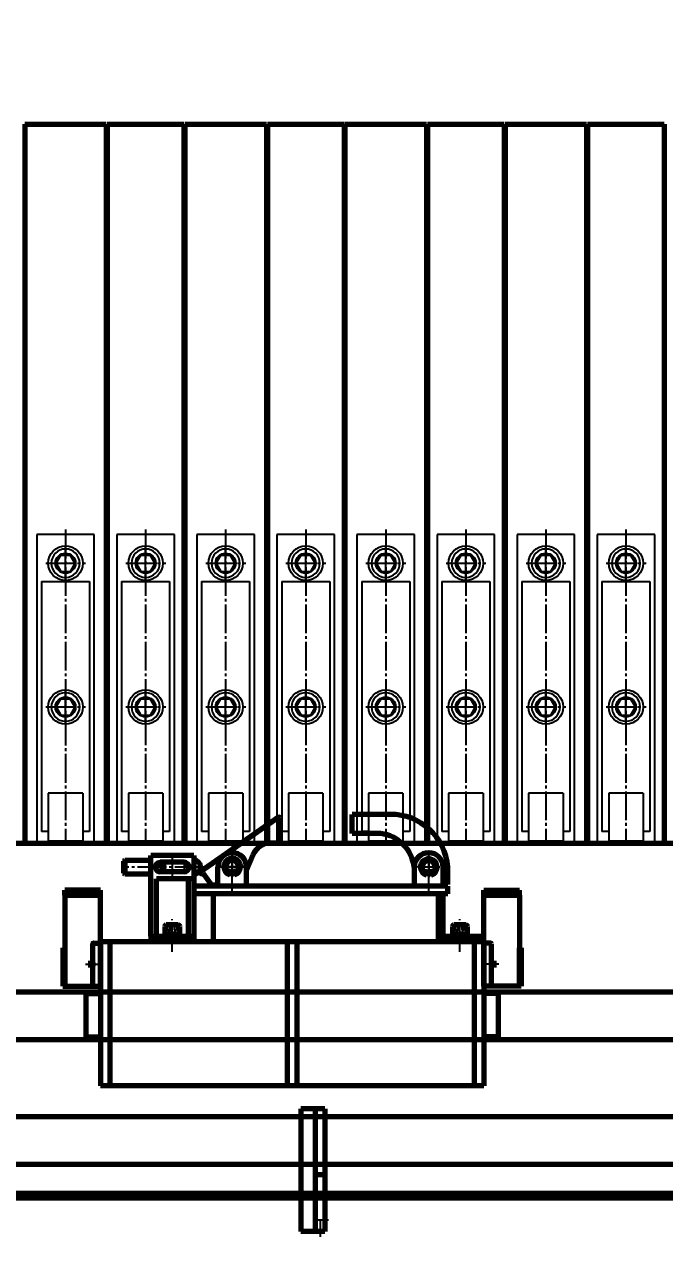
# Model space of a CAD drawing. Header units: millimetres. Extents: x -11880 to 11880, y -8400 to 8400.
# Drawn here: x -2746 to -2078, y 2566 to 3831 of the extents above; entities that cross this region are included whole.
import ezdxf

# ---------------------------------------------------------------- set-up
doc = ezdxf.new("R2010")
doc.units = ezdxf.units.MM
doc.linetypes.add('EB_DASH', pattern=[6, 3, -3])
doc.linetypes.add('EB_DASHDOT', pattern=[39, 30, -3, 3, -3])
for name, color, linetype, lineweight in [('CAXA0', 7, 'Continuous', 70), ('CAXA1', 1, 'EB_DASHDOT', 25), ('CAXA2', 6, 'EB_DASH', 25), ('CAXA3', 7, 'Continuous', 25), ('CAXA4', 3, 'Continuous', 25)]:
    doc.layers.add(name, color=color, linetype=linetype, lineweight=lineweight)
doc.styles.add('标准', font='', dxfattribs={"width": 0.667})
doc.styles.get('标准').set_extended_font_data('FangSong_GB2312')
doc.dimstyles.new('标准', dxfattribs={"dimscale": 40, "dimtxt": 3.5, "dimasz": 3, "dimexe": 2, "dimexo": 0, "dimtad": 1, "dimdec": 1, "dimzin": 12, "dimdsep": 46, "dimtxsty": '标准', "dimcen": 0, "dimdle": 4, "dimaunit": 1, "dimazin": 2, "dimtfac": 1, "dimtdec": 3, "dimtmove": 0, "dimatfit": 3, "dimfxl": 1, "dimtolj": 1, "dimtzin": 0, "dimarcsym": 0})

# ---------------------------------------------------------------- blocks, each defined once
blk = doc.blocks.new('CAXBLOCK49', base_point=(-2445.3, 2639))
at = {"layer": 'CAXA0', "linetype": 'Continuous', "lineweight": 70}
for p, q in [((-2432.6, 2699.6), (-2457.6, 2699.6)), ((-2457.6, 2699.6), (-2457.6, 2571.6)), ((-2442.6, 2699.6), (-2442.6, 2571.6)), ((-2432.6, 2699.6), (-2432.6, 2571.6)), ((-2432.6, 2630.6), (-2442.6, 2630.6)), ((-2432.6, 2571.6), (-2457.6, 2571.6))]:
    blk.add_line(p, q, dxfattribs=at)
at = {"layer": 'CAXA1', "linetype": 'EB_DASHDOT', "lineweight": 25}
for p, q in [((-2445.3, 2608.6), (-2430.6, 2608.6)), ((-2444.7, 2583.6), (-2428.8, 2583.6))]:
    blk.add_line(p, q, dxfattribs=at)
at = {"layer": 'CAXA1', "color": 1, "linetype": 'EB_DASHDOT', "lineweight": 25}
blk.add_line((-2437.6, 2582.5), (-2437.6, 2566), dxfattribs=at)
blk = doc.blocks.new('CAXBLOCK86', base_point=(-2324.3, 2951.6))
at = {"layer": 'CAXA0'}
for p, q in [((-2325.8, 2944.4), (-2326.8, 2943.3)), ((-2322.8, 2944.4), (-2321.9, 2943.3))]:
    blk.add_line(p, q, dxfattribs=at)
for centre in [(-2327.6, 2945.1), (-2321.1, 2945.1)]:
    blk.add_circle(centre, 0.85, dxfattribs=at)
for centre, radius, start, end in [((-2324.3, 2951.6), 8.65, 286.2809, 253.7191), ((-2324.3, 2951.3), 6.9, 313.6123, 226.3877), ((-2327.6, 2945.1), 1.89, 338.3101, 141.6899), ((-2321.1, 2945.1), 1.89, 38.3101, 201.6899)]:
    blk.add_arc(centre, radius, start, end, dxfattribs=at)
at = {"layer": 'CAXA1'}
for p, q in [((-2324.3, 2963.3), (-2324.3, 2941)), ((-2312.7, 2951.6), (-2336, 2951.6)), ((-2327.6, 2942.3), (-2327.6, 2948)), ((-2321.1, 2948), (-2321.1, 2942.3)), ((-2324.8, 2945.1), (-2330.5, 2945.1)), ((-2318.2, 2945.1), (-2323.9, 2945.1))]:
    blk.add_line(p, q, dxfattribs=at)
blk = doc.blocks.new('CAXBLOCK87', base_point=(-2529.3, 2952))
at = {"layer": 'CAXA0'}
for p, q in [((-2530.8, 2944.8), (-2531.8, 2943.7)), ((-2527.8, 2944.8), (-2526.9, 2943.7))]:
    blk.add_line(p, q, dxfattribs=at)
for centre in [(-2532.6, 2945.5), (-2526.1, 2945.5)]:
    blk.add_circle(centre, 0.85, dxfattribs=at)
for centre, radius, start, end in [((-2529.3, 2952), 8.65, 286.2809, 253.7191), ((-2529.3, 2951.6), 6.9, 313.6123, 226.3877), ((-2532.6, 2945.5), 1.89, 338.3101, 141.6899), ((-2526.1, 2945.5), 1.89, 38.3101, 201.6899)]:
    blk.add_arc(centre, radius, start, end, dxfattribs=at)
at = {"layer": 'CAXA1'}
for p, q in [((-2529.3, 2963.6), (-2529.3, 2941.3)), ((-2517.7, 2952), (-2541, 2952)), ((-2532.6, 2942.6), (-2532.6, 2948.3)), ((-2526.1, 2948.3), (-2526.1, 2942.6)), ((-2529.8, 2945.5), (-2535.5, 2945.5)), ((-2523.2, 2945.5), (-2528.9, 2945.5))]:
    blk.add_line(p, q, dxfattribs=at)
blk = doc.blocks.new('CAXBLOCK88', base_point=(-2527.9, 2946.5))
at = {"layer": 'CAXA0'}
blk.add_circle((-2529.3, 2952), 7.5, dxfattribs=at)
at = {"layer": 'CAXA2', "linetype": 'EB_DASH', "lineweight": 25}
blk.add_circle((-2529.3, 2952), 6.5, dxfattribs=at)
blk = doc.blocks.new('CAXBLOCK89', base_point=(-2322.9, 2946.1))
at = {"layer": 'CAXA0'}
blk.add_circle((-2324.3, 2951.6), 7.5, dxfattribs=at)
at = {"layer": 'CAXA2', "linetype": 'EB_DASH', "lineweight": 25}
blk.add_circle((-2324.3, 2951.6), 6.5, dxfattribs=at)
blk = doc.blocks.new('CAXBLOCK85', base_point=(-2531.1, 2805.9))
at = {"layer": 'CAXA0'}
for p, q in [((-2480.9, 3003.6), (-2561.8, 2947.3)), ((-2479.3, 3002.7), (-2479.3, 2976.6)), ((-2364.3, 3006.6), (-2404.3, 3006.6)), ((-2404.3, 2986.6), (-2404.3, 3006.6)), ((-2374.3, 2986.6), (-2404.3, 2986.6)), ((-2479.3, 2976.6), (-2489.3, 2976.6)), ((-2569.3, 2963.6), (-2614.3, 2963.6)), ((-2614.3, 2879.6), (-2614.3, 2963.6)), ((-2569.3, 2963.6), (-2569.3, 2873.6)), ((-2507.8, 2964.3), (-2514.3, 2948.6)), ((-2641.3, 2958.9), (-2642.3, 2957.9)), ((-2642.3, 2945.4), (-2642.3, 2957.9)), ((-2641.3, 2958.9), (-2641.3, 2944.4)), ((-2641.3, 2958.9), (-2614.3, 2958.9)), ((-2579.3, 2956.6), (-2604.3, 2956.6)), ((-2569.3, 2958.9), (-2569.3, 2944.4)), ((-2544.3, 2931.6), (-2544.3, 2951.6)), ((-2514.3, 2931.6), (-2514.3, 2951.6)), ((-2339.3, 2931.6), (-2339.3, 2951.6)), ((-2309.3, 2931.6), (-2309.3, 2951.6)), ((-2304.3, 2933.6), (-2304.3, 2951.6)), ((-2642.3, 2945.4), (-2641.3, 2944.4)), ((-2614.3, 2944.4), (-2641.3, 2944.4)), ((-2608.3, 2879.6), (-2608.3, 2939.4)), ((-2569.3, 2939.4), (-2608.3, 2939.4)), ((-2579.3, 2946.6), (-2604.3, 2946.6)), ((-2575.3, 2939.4), (-2575.3, 2879.6)), ((-2559.7, 2945.2), (-2560.1, 2944.9)), ((-2559.7, 2945.2), (-2550.7, 2932.6)), ((-2666.8, 2927.4), (-2703.8, 2927.4)), ((-2703.8, 2922.4), (-2703.8, 2927.4)), ((-2703.8, 2922.4), (-2703.8, 2827.4)), ((-2666.8, 2922.4), (-2703.8, 2922.4)), ((-2703.8, 2922.4), (-2666.8, 2922.4)), ((-2666.8, 2922.4), (-2666.8, 2927.4)), ((-2666.8, 2827.4), (-2666.8, 2922.4)), ((-2304.3, 2931.6), (-2569.3, 2931.6)), ((-2304.3, 2923.6), (-2569.3, 2923.6)), ((-2544.3, 2932.6), (-2550.7, 2932.6)), ((-2549.3, 2923.6), (-2549.3, 2873.6)), ((-2314.3, 2873.6), (-2314.3, 2923.6)), ((-2304.3, 2933.6), (-2309.3, 2933.6)), ((-2309.3, 2879.6), (-2309.3, 2923.6)), ((-2304.3, 2923.6), (-2304.3, 2931.6)), ((-2266.8, 2927.4), (-2229.8, 2927.4)), ((-2266.8, 2922.4), (-2266.8, 2927.4)), ((-2266.8, 2827.4), (-2266.8, 2922.4)), ((-2266.8, 2922.4), (-2229.8, 2922.4)), ((-2229.8, 2922.4), (-2266.8, 2922.4)), ((-2229.8, 2922.4), (-2229.8, 2927.4)), ((-2229.8, 2922.4), (-2229.8, 2827.4)), ((-2599.7, 2889.7), (-2599.7, 2881.6)), ((-2585.5, 2891.3), (-2598.1, 2891.3)), ((-2584, 2881.6), (-2584, 2889.7)), ((-2299.7, 2889.7), (-2299.7, 2881.6)), ((-2285.5, 2891.3), (-2298.1, 2891.3)), ((-2284, 2881.6), (-2284, 2889.7)), ((-2674.8, 2827.4), (-2674.8, 2871.4)), ((-2673.8, 2872.4), (-2666.8, 2872.4)), ((-2266.8, 2873.6), (-2666.8, 2873.6)), ((-2666.8, 2873.6), (-2666.8, 2723.6)), ((-2656.8, 2873.6), (-2656.8, 2723.6)), ((-2614.3, 2879.6), (-2614.3, 2873.6)), ((-2614.3, 2879.6), (-2569.3, 2879.6)), ((-2549.3, 2873.6), (-2614.3, 2873.6)), ((-2581.8, 2881.6), (-2601.8, 2881.6)), ((-2601.8, 2881.6), (-2601.8, 2879.6)), ((-2601.8, 2879.6), (-2581.8, 2879.6)), ((-2599.7, 2881.6), (-2584, 2881.6)), ((-2581.8, 2879.6), (-2581.8, 2881.6)), ((-2471.8, 2873.6), (-2471.8, 2723.6)), ((-2461.8, 2873.6), (-2461.8, 2723.6)), ((-2314.3, 2879.6), (-2269.3, 2879.6)), ((-2269.3, 2873.6), (-2314.3, 2873.6)), ((-2281.8, 2881.6), (-2301.8, 2881.6)), ((-2301.8, 2881.6), (-2301.8, 2879.6)), ((-2301.8, 2879.6), (-2281.8, 2879.6)), ((-2299.7, 2881.6), (-2284, 2881.6)), ((-2281.8, 2879.6), (-2281.8, 2881.6)), ((-2276.8, 2873.6), (-2276.8, 2723.6)), ((-2269.3, 2879.6), (-2269.3, 2873.6)), ((-2266.8, 2873.6), (-2266.8, 2723.6)), ((-2259.8, 2872.4), (-2266.8, 2872.4)), ((-2258.8, 2827.4), (-2258.8, 2871.4)), ((-2705.8, 2867.4), (-2705.8, 2827.4)), ((-2703.8, 2867.4), (-2705.8, 2867.4)), ((-2703.8, 2827.4), (-2703.8, 2867.4)), ((-2229.8, 2827.4), (-2229.8, 2867.4)), ((-2229.8, 2867.4), (-2227.8, 2867.4)), ((-2227.8, 2867.4), (-2227.8, 2827.4)), ((-2677.2, 2853.7), (-2676.5, 2853.7)), ((-2677.2, 2853.7), (-2677.2, 2846.8)), ((-2677.2, 2846.8), (-2676.5, 2846.8)), ((-2676.5, 2846.8), (-2676.5, 2853.7)), ((-2676.5, 2853.7), (-2675.2, 2852.5)), ((-2676.5, 2846.8), (-2675.2, 2848.1)), ((-2674.8, 2852.2), (-2674.8, 2848.4)), ((-2258.8, 2852.2), (-2258.8, 2848.4)), ((-2257.1, 2853.7), (-2258.4, 2852.5)), ((-2257.1, 2846.8), (-2258.4, 2848.1)), ((-2257.1, 2846.8), (-2257.1, 2853.7)), ((-2256.5, 2853.7), (-2257.1, 2853.7)), ((-2256.5, 2846.8), (-2257.1, 2846.8)), ((-2256.5, 2853.7), (-2256.5, 2846.8)), ((-2705.8, 2827.4), (-2703.8, 2827.4)), ((-2703.8, 2827.4), (-2666.8, 2827.4)), ((-2229.8, 2827.4), (-2266.8, 2827.4)), ((-2227.8, 2827.4), (-2229.8, 2827.4)), ((-2681.8, 2819.6), (-2666.8, 2819.6)), ((-2681.8, 2819.6), (-2681.8, 2774.6)), ((-2251.8, 2819.6), (-2266.8, 2819.6)), ((-2251.8, 2819.6), (-2251.8, 2774.6)), ((-2681.8, 2774.6), (-2666.8, 2774.6)), ((-2266.8, 2774.6), (-2266.8, 2723.6)), ((-2251.8, 2774.6), (-2266.8, 2774.6)), ((-2266.8, 2723.6), (-2666.8, 2723.6))]:
    blk.add_line(p, q, dxfattribs=at)
for centre in [(-2529.3, 2951.6), (-2529.3, 2951.6), (-2529.3, 2951.6), (-2324.3, 2951.6), (-2324.3, 2951.6)]:
    blk.add_circle(centre, 7.5, dxfattribs=at)
for centre, radius, start, end in [((-2480.3, 3002.7), 1, 0, 124.7881), ((-2363.7, 2947.1), 59.5, 4.3372, 90.6419), ((-2379.1, 2946.9), 40, 6.7774, 83.2226), ((-2489.3, 2956.6), 20, 90, 157.3801), ((-2529.3, 2951.6), 15, 0, 180), ((-2324.3, 2951.6), 15, 0, 180), ((-2604.3, 2951.6), 5, 90, 270), ((-2604.3, 2951.6), 4, 270, 180), ((-2579.3, 2951.6), 5, 270, 90), ((-2569.3, 2951.9), 7, 0, 90), ((-2569.3, 2951.4), 7, 270, 0), ((-2561, 2946.1), 1.5, 124.7881, 215.6308), ((-2561, 2946.1), 1.5, 215.6308, 304.7881), ((-2598.1, 2889.7), 1.57, 90, 180), ((-2585.5, 2889.7), 1.57, 0, 90), ((-2298.1, 2889.7), 1.57, 90, 180), ((-2285.5, 2889.7), 1.57, 0, 90), ((-2673.8, 2871.4), 1, 90, 180), ((-2259.8, 2871.4), 1, 0, 90), ((-2674.3, 2853.4), 1.4, 225, 245.5302), ((-2674.3, 2847.1), 1.4, 114.4698, 135), ((-2259.4, 2853.4), 1.4, 294.4698, 315), ((-2259.4, 2847.1), 1.4, 45, 65.5302)]:
    blk.add_arc(centre, radius, start, end, dxfattribs=at)
at = {"layer": 'CAXA1'}
for p, q in [((-2529.3, 2978.3), (-2529.3, 2944.1)), ((-2591.8, 2963.6), (-2591.8, 2939.4)), ((-2324.3, 2937.2), (-2324.3, 2966.9)), ((-2559.1, 2951.6), (-2642.3, 2951.6)), ((-2604.3, 2958.9), (-2604.3, 2944.4)), ((-2604.3, 2958.9), (-2604.3, 2944.4)), ((-2579.3, 2958.9), (-2579.3, 2944.4)), ((-2521.8, 2951.6), (-2536.8, 2951.6)), ((-2521.8, 2951.6), (-2536.8, 2951.6)), ((-2529.3, 2959.1), (-2529.3, 2944.1)), ((-2529.3, 2923.6), (-2529.3, 2956.2)), ((-2324.3, 2923.6), (-2324.3, 2956.2)), ((-2591.8, 2863.2), (-2591.8, 2897.2)), ((-2291.8, 2863.2), (-2291.8, 2897.2)), ((-2291.8, 2868.9), (-2291.8, 2894.3)), ((-2682.4, 2850.3), (-2667.7, 2850.3)), ((-2251.3, 2850.3), (-2266, 2850.3))]:
    blk.add_line(p, q, dxfattribs=at)
at = {"layer": 'CAXA1', "linetype": 'EB_DASHDOT', "lineweight": 25}
for p, q in [((-2529.3, 2933.6), (-2529.3, 2969.6)), ((-2511.3, 2951.6), (-2544.7, 2951.6)), ((-2680.2, 2850.3), (-2666.2, 2850.3)), ((-2253.5, 2850.3), (-2262.1, 2850.3))]:
    blk.add_line(p, q, dxfattribs=at)
at = {"layer": 'CAXA1', "color": 1, "linetype": 'EB_DASHDOT', "lineweight": 25}
for p, q in [((-2591.8, 2876.6), (-2591.8, 2884.6)), ((-2291.8, 2876.6), (-2291.8, 2884.6))]:
    blk.add_line(p, q, dxfattribs=at)
at = {"layer": 'CAXA2'}
for p, q in [((-2596.4, 2886.3), (-2596.4, 2891.3)), ((-2596.4, 2886.3), (-2591.8, 2883.6)), ((-2594.1, 2886.3), (-2594.1, 2891.3)), ((-2587.2, 2886.3), (-2591.8, 2883.6)), ((-2589.5, 2886.3), (-2589.5, 2891.3)), ((-2587.2, 2886.3), (-2587.2, 2891.3)), ((-2296.4, 2886.3), (-2296.4, 2891.3)), ((-2296.4, 2886.3), (-2291.8, 2883.6)), ((-2294.1, 2886.3), (-2294.1, 2891.3)), ((-2287.2, 2886.3), (-2291.8, 2883.6)), ((-2289.5, 2886.3), (-2289.5, 2891.3)), ((-2287.2, 2886.3), (-2287.2, 2891.3))]:
    blk.add_line(p, q, dxfattribs=at)
for centre, radius, start, end in [((-2595.3, 2888.6), 2.58, 243.4349, 296.5651), ((-2591.8, 2895.1), 9.07, 255.2529, 284.7471), ((-2588.4, 2888.6), 2.58, 243.4349, 296.5651), ((-2295.3, 2888.6), 2.58, 243.4349, 296.5651), ((-2291.8, 2895.1), 9.07, 255.2529, 284.7471), ((-2288.4, 2888.6), 2.58, 243.4349, 296.5651)]:
    blk.add_arc(centre, radius, start, end, dxfattribs=at)
at = {"layer": 'CAXA3'}
blk.add_circle((-2604.3, 2951.6), 3.5, dxfattribs=at)
at = {"layer": 'CAXA0'}
for name, p in [('CAXBLOCK87', (-2529.3, 2952)), ('CAXBLOCK86', (-2324.3, 2951.6)), ('CAXBLOCK88', (-2527.9, 2946.5)), ('CAXBLOCK89', (-2322.9, 2946.1))]:
    blk.add_blockref(name, p, dxfattribs=at)
blk = doc.blocks.new('CAXBLOCK193', base_point=(-2745.6, 3351.7))
at = {"layer": 'CAXA0', "linetype": 'Continuous', "lineweight": 70}
for p, q in [((-2745.6, 3726.7), (-2660.6, 3726.7)), ((-2745.6, 3726.7), (-2745.6, 2976.7)), ((-2660.6, 3726.7), (-2660.6, 2976.7)), ((-2745.6, 2976.7), (-2660.6, 2976.7))]:
    blk.add_line(p, q, dxfattribs=at)
at = {"layer": 'CAXA2', "color": 6, "linetype": 'EB_DASHDOT', "lineweight": 25}
for p, q in [((-2703.1, 3303.7), (-2703.1, 2976.7)), ((-2723.7, 3268.7), (-2682.1, 3268.7)), ((-2723.7, 3118.7), (-2682.1, 3118.7))]:
    blk.add_line(p, q, dxfattribs=at)
at = {"layer": 'CAXA2', "color": 6, "linetype": 'Continuous', "lineweight": 25}
for p, q in [((-2733.1, 3298.7), (-2733.1, 2976.7)), ((-2673.1, 3298.7), (-2733.1, 3298.7)), ((-2673.1, 2976.7), (-2673.1, 3298.7)), ((-2712.9, 3268.7), (-2708, 3277.2)), ((-2708, 3277.2), (-2698.2, 3277.2)), ((-2703.1, 3250.8), (-2703.1, 3286.5)), ((-2693.3, 3268.7), (-2698.2, 3277.2)), ((-2693.3, 3268.7), (-2698.2, 3277.2)), ((-2712.9, 3268.7), (-2708, 3260.2)), ((-2693.3, 3268.7), (-2698.2, 3260.2)), ((-2708, 3260.2), (-2698.2, 3260.2)), ((-2728.1, 3249.7), (-2728.1, 2988.7)), ((-2728.1, 3249.7), (-2678.1, 3249.7)), ((-2678.1, 3249.7), (-2678.1, 2988.7)), ((-2712.9, 3118.7), (-2708, 3127.2)), ((-2708, 3127.2), (-2698.2, 3127.2)), ((-2703.1, 3100.8), (-2703.1, 3136.5)), ((-2693.3, 3118.7), (-2698.2, 3127.2)), ((-2693.3, 3118.7), (-2698.2, 3127.2)), ((-2712.9, 3118.7), (-2708, 3110.2)), ((-2693.3, 3118.7), (-2698.2, 3110.2)), ((-2708, 3110.2), (-2698.2, 3110.2)), ((-2721.1, 3028.7), (-2721.1, 2978.7)), ((-2685.1, 3028.7), (-2721.1, 3028.7)), ((-2685.1, 3028.7), (-2685.1, 2978.7)), ((-2721.1, 2988.7), (-2728.1, 2988.7)), ((-2678.1, 2988.7), (-2685.1, 2988.7)), ((-2685.1, 2978.7), (-2721.1, 2978.7))]:
    blk.add_line(p, q, dxfattribs=at)
for centre, radius in [((-2703.1, 3268.7), 18), ((-2703.1, 3268.7), 10.5), ((-2703.1, 3268.7), 9.81), ((-2703.1, 3118.7), 18), ((-2703.1, 3118.7), 18), ((-2703.1, 3118.7), 10.5), ((-2703.1, 3118.7), 10.5), ((-2703.1, 3118.7), 9.81)]:
    blk.add_circle(centre, radius, dxfattribs=at)
for centre, start, end in [((-2703.1, 3268.7), 0, 180), ((-2703.1, 3268.7), 180, 0), ((-2703.1, 3118.7), 0, 180), ((-2703.1, 3118.7), 180, 0)]:
    blk.add_arc(centre, 14.8, start, end, dxfattribs=at)
blk = doc.blocks.new('CAXBLOCK194', base_point=(-2474.8, 3358.4))
at = {"layer": 'CAXA0', "linetype": 'Continuous', "lineweight": 70}
for p, q in [((-2659.6, 3726.7), (-2579.6, 3726.7)), ((-2659.6, 3726.7), (-2659.6, 2976.7)), ((-2579.6, 3726.7), (-2579.6, 2976.7)), ((-2659.6, 2976.7), (-2579.6, 2976.7))]:
    blk.add_line(p, q, dxfattribs=at)
at = {"layer": 'CAXA2', "color": 6, "linetype": 'EB_DASHDOT', "lineweight": 25}
for p, q in [((-2619.6, 3303.7), (-2619.6, 2976.7)), ((-2640.2, 3268.7), (-2598.6, 3268.7)), ((-2640.2, 3118.7), (-2598.6, 3118.7))]:
    blk.add_line(p, q, dxfattribs=at)
at = {"layer": 'CAXA2', "color": 6, "linetype": 'Continuous', "lineweight": 25}
for p, q in [((-2649.6, 3298.7), (-2649.6, 2976.7)), ((-2589.6, 3298.7), (-2649.6, 3298.7)), ((-2589.6, 2976.7), (-2589.6, 3298.7)), ((-2629.4, 3268.7), (-2624.5, 3277.2)), ((-2624.5, 3277.2), (-2614.7, 3277.2)), ((-2619.6, 3250.8), (-2619.6, 3286.5)), ((-2609.8, 3268.7), (-2614.7, 3277.2)), ((-2609.8, 3268.7), (-2614.7, 3277.2)), ((-2629.4, 3268.7), (-2624.5, 3260.2)), ((-2609.8, 3268.7), (-2614.7, 3260.2)), ((-2624.5, 3260.2), (-2614.7, 3260.2)), ((-2644.6, 3249.7), (-2644.6, 2988.7)), ((-2644.6, 3249.7), (-2594.6, 3249.7)), ((-2594.6, 3249.7), (-2594.6, 2988.7)), ((-2629.4, 3118.7), (-2624.5, 3127.2)), ((-2624.5, 3127.2), (-2614.7, 3127.2)), ((-2619.6, 3100.8), (-2619.6, 3136.5)), ((-2609.8, 3118.7), (-2614.7, 3127.2)), ((-2609.8, 3118.7), (-2614.7, 3127.2)), ((-2629.4, 3118.7), (-2624.5, 3110.2)), ((-2609.8, 3118.7), (-2614.7, 3110.2)), ((-2624.5, 3110.2), (-2614.7, 3110.2)), ((-2637.6, 3028.7), (-2637.6, 2978.7)), ((-2601.6, 3028.7), (-2637.6, 3028.7)), ((-2601.6, 3028.7), (-2601.6, 2978.7)), ((-2637.6, 2988.7), (-2644.6, 2988.7)), ((-2594.6, 2988.7), (-2601.6, 2988.7)), ((-2601.6, 2978.7), (-2637.6, 2978.7))]:
    blk.add_line(p, q, dxfattribs=at)
for centre, radius in [((-2619.6, 3268.7), 18), ((-2619.6, 3268.7), 10.5), ((-2619.6, 3268.7), 9.81), ((-2619.6, 3118.7), 18), ((-2619.6, 3118.7), 18), ((-2619.6, 3118.7), 10.5), ((-2619.6, 3118.7), 10.5), ((-2619.6, 3118.7), 9.81)]:
    blk.add_circle(centre, radius, dxfattribs=at)
for centre, start, end in [((-2619.6, 3268.7), 0, 180), ((-2619.6, 3268.7), 180, 0), ((-2619.6, 3118.7), 0, 180), ((-2619.6, 3118.7), 180, 0)]:
    blk.add_arc(centre, 14.8, start, end, dxfattribs=at)
blk = doc.blocks.new('CAXBLOCK195', base_point=(-2578.6, 3351.7))
at = {"layer": 'CAXA0', "linetype": 'Continuous', "lineweight": 70}
for p, q in [((-2578.6, 3726.7), (-2493.6, 3726.7)), ((-2578.6, 3726.7), (-2578.6, 2976.7)), ((-2493.6, 3726.7), (-2493.6, 2976.7)), ((-2578.6, 2976.7), (-2493.6, 2976.7))]:
    blk.add_line(p, q, dxfattribs=at)
at = {"layer": 'CAXA2', "color": 6, "linetype": 'EB_DASHDOT', "lineweight": 25}
for p, q in [((-2536.1, 3303.7), (-2536.1, 2976.7)), ((-2556.7, 3268.7), (-2515.1, 3268.7)), ((-2556.7, 3118.7), (-2515.1, 3118.7))]:
    blk.add_line(p, q, dxfattribs=at)
at = {"layer": 'CAXA2', "color": 6, "linetype": 'Continuous', "lineweight": 25}
for p, q in [((-2566.1, 3298.7), (-2566.1, 2976.7)), ((-2506.1, 3298.7), (-2566.1, 3298.7)), ((-2506.1, 2976.7), (-2506.1, 3298.7)), ((-2545.9, 3268.7), (-2541, 3277.2)), ((-2541, 3277.2), (-2531.2, 3277.2)), ((-2536.1, 3250.8), (-2536.1, 3286.5)), ((-2526.3, 3268.7), (-2531.2, 3277.2)), ((-2526.3, 3268.7), (-2531.2, 3277.2)), ((-2545.9, 3268.7), (-2541, 3260.2)), ((-2526.3, 3268.7), (-2531.2, 3260.2)), ((-2541, 3260.2), (-2531.2, 3260.2)), ((-2561.1, 3249.7), (-2561.1, 2988.7)), ((-2561.1, 3249.7), (-2511.1, 3249.7)), ((-2511.1, 3249.7), (-2511.1, 2988.7)), ((-2545.9, 3118.7), (-2541, 3127.2)), ((-2541, 3127.2), (-2531.2, 3127.2)), ((-2536.1, 3100.8), (-2536.1, 3136.5)), ((-2526.3, 3118.7), (-2531.2, 3127.2)), ((-2526.3, 3118.7), (-2531.2, 3127.2)), ((-2545.9, 3118.7), (-2541, 3110.2)), ((-2526.3, 3118.7), (-2531.2, 3110.2)), ((-2541, 3110.2), (-2531.2, 3110.2)), ((-2554.1, 3028.7), (-2554.1, 2978.7)), ((-2518.1, 3028.7), (-2554.1, 3028.7)), ((-2518.1, 3028.7), (-2518.1, 2978.7)), ((-2554.1, 2988.7), (-2561.1, 2988.7)), ((-2511.1, 2988.7), (-2518.1, 2988.7)), ((-2518.1, 2978.7), (-2554.1, 2978.7))]:
    blk.add_line(p, q, dxfattribs=at)
for centre, radius in [((-2536.1, 3268.7), 18), ((-2536.1, 3268.7), 10.5), ((-2536.1, 3268.7), 9.81), ((-2536.1, 3118.7), 18), ((-2536.1, 3118.7), 18), ((-2536.1, 3118.7), 10.5), ((-2536.1, 3118.7), 10.5), ((-2536.1, 3118.7), 9.81)]:
    blk.add_circle(centre, radius, dxfattribs=at)
for centre, start, end in [((-2536.1, 3268.7), 0, 180), ((-2536.1, 3268.7), 180, 0), ((-2536.1, 3118.7), 0, 180), ((-2536.1, 3118.7), 180, 0)]:
    blk.add_arc(centre, 14.8, start, end, dxfattribs=at)
blk = doc.blocks.new('CAXBLOCK196', base_point=(-2307.8, 3358.4))
at = {"layer": 'CAXA0', "linetype": 'Continuous', "lineweight": 70}
for p, q in [((-2492.6, 3726.7), (-2412.6, 3726.7)), ((-2492.6, 3726.7), (-2492.6, 2976.7)), ((-2412.6, 3726.7), (-2412.6, 2976.7)), ((-2492.6, 2976.7), (-2412.6, 2976.7))]:
    blk.add_line(p, q, dxfattribs=at)
at = {"layer": 'CAXA2', "color": 6, "linetype": 'EB_DASHDOT', "lineweight": 25}
for p, q in [((-2452.6, 3303.7), (-2452.6, 2976.7)), ((-2473.2, 3268.7), (-2431.6, 3268.7)), ((-2473.2, 3118.7), (-2431.6, 3118.7))]:
    blk.add_line(p, q, dxfattribs=at)
at = {"layer": 'CAXA2', "color": 6, "linetype": 'Continuous', "lineweight": 25}
for p, q in [((-2482.6, 3298.7), (-2482.6, 2976.7)), ((-2422.6, 3298.7), (-2482.6, 3298.7)), ((-2422.6, 2976.7), (-2422.6, 3298.7)), ((-2462.4, 3268.7), (-2457.5, 3277.2)), ((-2457.5, 3277.2), (-2447.7, 3277.2)), ((-2452.6, 3250.8), (-2452.6, 3286.5)), ((-2442.8, 3268.7), (-2447.7, 3277.2)), ((-2442.8, 3268.7), (-2447.7, 3277.2)), ((-2462.4, 3268.7), (-2457.5, 3260.2)), ((-2442.8, 3268.7), (-2447.7, 3260.2)), ((-2457.5, 3260.2), (-2447.7, 3260.2)), ((-2477.6, 3249.7), (-2477.6, 2988.7)), ((-2477.6, 3249.7), (-2427.6, 3249.7)), ((-2427.6, 3249.7), (-2427.6, 2988.7)), ((-2462.4, 3118.7), (-2457.5, 3127.2)), ((-2457.5, 3127.2), (-2447.7, 3127.2)), ((-2452.6, 3100.8), (-2452.6, 3136.5)), ((-2442.8, 3118.7), (-2447.7, 3127.2)), ((-2442.8, 3118.7), (-2447.7, 3127.2)), ((-2462.4, 3118.7), (-2457.5, 3110.2)), ((-2442.8, 3118.7), (-2447.7, 3110.2)), ((-2457.5, 3110.2), (-2447.7, 3110.2)), ((-2470.6, 3028.7), (-2470.6, 2978.7)), ((-2434.6, 3028.7), (-2470.6, 3028.7)), ((-2434.6, 3028.7), (-2434.6, 2978.7)), ((-2470.6, 2988.7), (-2477.6, 2988.7)), ((-2427.6, 2988.7), (-2434.6, 2988.7)), ((-2434.6, 2978.7), (-2470.6, 2978.7))]:
    blk.add_line(p, q, dxfattribs=at)
for centre, radius in [((-2452.6, 3268.7), 18), ((-2452.6, 3268.7), 10.5), ((-2452.6, 3268.7), 9.81), ((-2452.6, 3118.7), 18), ((-2452.6, 3118.7), 18), ((-2452.6, 3118.7), 10.5), ((-2452.6, 3118.7), 10.5), ((-2452.6, 3118.7), 9.81)]:
    blk.add_circle(centre, radius, dxfattribs=at)
for centre, start, end in [((-2452.6, 3268.7), 0, 180), ((-2452.6, 3268.7), 180, 0), ((-2452.6, 3118.7), 0, 180), ((-2452.6, 3118.7), 180, 0)]:
    blk.add_arc(centre, 14.8, start, end, dxfattribs=at)
blk = doc.blocks.new('CAXBLOCK197', base_point=(-2411.6, 3351.7))
at = {"layer": 'CAXA0', "linetype": 'Continuous', "lineweight": 70}
for p, q in [((-2411.6, 3726.7), (-2326.6, 3726.7)), ((-2411.6, 3726.7), (-2411.6, 2976.7)), ((-2326.6, 3726.7), (-2326.6, 2976.7)), ((-2411.6, 2976.7), (-2326.6, 2976.7))]:
    blk.add_line(p, q, dxfattribs=at)
at = {"layer": 'CAXA2', "color": 6, "linetype": 'EB_DASHDOT', "lineweight": 25}
for p, q in [((-2369.1, 3303.7), (-2369.1, 2976.7)), ((-2389.7, 3268.7), (-2348.1, 3268.7)), ((-2389.7, 3118.7), (-2348.1, 3118.7))]:
    blk.add_line(p, q, dxfattribs=at)
at = {"layer": 'CAXA2', "color": 6, "linetype": 'Continuous', "lineweight": 25}
for p, q in [((-2399.1, 3298.7), (-2399.1, 2976.7)), ((-2339.1, 3298.7), (-2399.1, 3298.7)), ((-2339.1, 2976.7), (-2339.1, 3298.7)), ((-2378.9, 3268.7), (-2374, 3277.2)), ((-2374, 3277.2), (-2364.2, 3277.2)), ((-2369.1, 3250.8), (-2369.1, 3286.5)), ((-2359.3, 3268.7), (-2364.2, 3277.2)), ((-2359.3, 3268.7), (-2364.2, 3277.2)), ((-2378.9, 3268.7), (-2374, 3260.2)), ((-2359.3, 3268.7), (-2364.2, 3260.2)), ((-2374, 3260.2), (-2364.2, 3260.2)), ((-2394.1, 3249.7), (-2394.1, 2988.7)), ((-2394.1, 3249.7), (-2344.1, 3249.7)), ((-2344.1, 3249.7), (-2344.1, 2988.7)), ((-2378.9, 3118.7), (-2374, 3127.2)), ((-2374, 3127.2), (-2364.2, 3127.2)), ((-2369.1, 3100.8), (-2369.1, 3136.5)), ((-2359.3, 3118.7), (-2364.2, 3127.2)), ((-2359.3, 3118.7), (-2364.2, 3127.2)), ((-2378.9, 3118.7), (-2374, 3110.2)), ((-2359.3, 3118.7), (-2364.2, 3110.2)), ((-2374, 3110.2), (-2364.2, 3110.2)), ((-2387.1, 3028.7), (-2387.1, 2978.7)), ((-2351.1, 3028.7), (-2387.1, 3028.7)), ((-2351.1, 3028.7), (-2351.1, 2978.7)), ((-2387.1, 2988.7), (-2394.1, 2988.7)), ((-2344.1, 2988.7), (-2351.1, 2988.7)), ((-2351.1, 2978.7), (-2387.1, 2978.7))]:
    blk.add_line(p, q, dxfattribs=at)
for centre, radius in [((-2369.1, 3268.7), 18), ((-2369.1, 3268.7), 10.5), ((-2369.1, 3268.7), 9.81), ((-2369.1, 3118.7), 18), ((-2369.1, 3118.7), 18), ((-2369.1, 3118.7), 10.5), ((-2369.1, 3118.7), 10.5), ((-2369.1, 3118.7), 9.81)]:
    blk.add_circle(centre, radius, dxfattribs=at)
for centre, start, end in [((-2369.1, 3268.7), 0, 180), ((-2369.1, 3268.7), 180, 0), ((-2369.1, 3118.7), 0, 180), ((-2369.1, 3118.7), 180, 0)]:
    blk.add_arc(centre, 14.8, start, end, dxfattribs=at)
blk = doc.blocks.new('CAXBLOCK198', base_point=(-2140.8, 3358.4))
at = {"layer": 'CAXA0', "linetype": 'Continuous', "lineweight": 70}
for p, q in [((-2325.6, 3726.7), (-2245.6, 3726.7)), ((-2325.6, 3726.7), (-2325.6, 2976.7)), ((-2245.6, 3726.7), (-2245.6, 2976.7)), ((-2325.6, 2976.7), (-2245.6, 2976.7))]:
    blk.add_line(p, q, dxfattribs=at)
at = {"layer": 'CAXA2', "color": 6, "linetype": 'EB_DASHDOT', "lineweight": 25}
for p, q in [((-2285.6, 3303.7), (-2285.6, 2976.7)), ((-2306.2, 3268.7), (-2264.6, 3268.7)), ((-2306.2, 3118.7), (-2264.6, 3118.7))]:
    blk.add_line(p, q, dxfattribs=at)
at = {"layer": 'CAXA2', "color": 6, "linetype": 'Continuous', "lineweight": 25}
for p, q in [((-2315.6, 3298.7), (-2315.6, 2976.7)), ((-2255.6, 3298.7), (-2315.6, 3298.7)), ((-2255.6, 2976.7), (-2255.6, 3298.7)), ((-2295.4, 3268.7), (-2290.5, 3277.2)), ((-2290.5, 3277.2), (-2280.7, 3277.2)), ((-2285.6, 3250.8), (-2285.6, 3286.5)), ((-2275.8, 3268.7), (-2280.7, 3277.2)), ((-2275.8, 3268.7), (-2280.7, 3277.2)), ((-2295.4, 3268.7), (-2290.5, 3260.2)), ((-2275.8, 3268.7), (-2280.7, 3260.2)), ((-2290.5, 3260.2), (-2280.7, 3260.2)), ((-2310.6, 3249.7), (-2310.6, 2988.7)), ((-2310.6, 3249.7), (-2260.6, 3249.7)), ((-2260.6, 3249.7), (-2260.6, 2988.7)), ((-2295.4, 3118.7), (-2290.5, 3127.2)), ((-2290.5, 3127.2), (-2280.7, 3127.2)), ((-2285.6, 3100.8), (-2285.6, 3136.5)), ((-2275.8, 3118.7), (-2280.7, 3127.2)), ((-2275.8, 3118.7), (-2280.7, 3127.2)), ((-2295.4, 3118.7), (-2290.5, 3110.2)), ((-2275.8, 3118.7), (-2280.7, 3110.2)), ((-2290.5, 3110.2), (-2280.7, 3110.2)), ((-2303.6, 3028.7), (-2303.6, 2978.7)), ((-2267.6, 3028.7), (-2303.6, 3028.7)), ((-2267.6, 3028.7), (-2267.6, 2978.7)), ((-2303.6, 2988.7), (-2310.6, 2988.7)), ((-2260.6, 2988.7), (-2267.6, 2988.7)), ((-2267.6, 2978.7), (-2303.6, 2978.7))]:
    blk.add_line(p, q, dxfattribs=at)
for centre, radius in [((-2285.6, 3268.7), 18), ((-2285.6, 3268.7), 10.5), ((-2285.6, 3268.7), 9.81), ((-2285.6, 3118.7), 18), ((-2285.6, 3118.7), 18), ((-2285.6, 3118.7), 10.5), ((-2285.6, 3118.7), 10.5), ((-2285.6, 3118.7), 9.81)]:
    blk.add_circle(centre, radius, dxfattribs=at)
for centre, start, end in [((-2285.6, 3268.7), 0, 180), ((-2285.6, 3268.7), 180, 0), ((-2285.6, 3118.7), 0, 180), ((-2285.6, 3118.7), 180, 0)]:
    blk.add_arc(centre, 14.8, start, end, dxfattribs=at)
blk = doc.blocks.new('CAXBLOCK199', base_point=(-2244.6, 3351.7))
at = {"layer": 'CAXA0', "linetype": 'Continuous', "lineweight": 70}
for p, q in [((-2244.6, 3726.7), (-2159.6, 3726.7)), ((-2244.6, 3726.7), (-2244.6, 2976.7)), ((-2159.6, 3726.7), (-2159.6, 2976.7)), ((-2244.6, 2976.7), (-2159.6, 2976.7))]:
    blk.add_line(p, q, dxfattribs=at)
at = {"layer": 'CAXA2', "color": 6, "linetype": 'EB_DASHDOT', "lineweight": 25}
for p, q in [((-2202.1, 3303.7), (-2202.1, 2976.7)), ((-2222.7, 3268.7), (-2181.1, 3268.7)), ((-2222.7, 3118.7), (-2181.1, 3118.7))]:
    blk.add_line(p, q, dxfattribs=at)
at = {"layer": 'CAXA2', "color": 6, "linetype": 'Continuous', "lineweight": 25}
for p, q in [((-2232.1, 3298.7), (-2232.1, 2976.7)), ((-2172.1, 3298.7), (-2232.1, 3298.7)), ((-2172.1, 2976.7), (-2172.1, 3298.7)), ((-2211.9, 3268.7), (-2207, 3277.2)), ((-2207, 3277.2), (-2197.2, 3277.2)), ((-2202.1, 3250.8), (-2202.1, 3286.5)), ((-2192.3, 3268.7), (-2197.2, 3277.2)), ((-2192.3, 3268.7), (-2197.2, 3277.2)), ((-2211.9, 3268.7), (-2207, 3260.2)), ((-2192.3, 3268.7), (-2197.2, 3260.2)), ((-2207, 3260.2), (-2197.2, 3260.2)), ((-2227.1, 3249.7), (-2227.1, 2988.7)), ((-2227.1, 3249.7), (-2177.1, 3249.7)), ((-2177.1, 3249.7), (-2177.1, 2988.7)), ((-2211.9, 3118.7), (-2207, 3127.2)), ((-2207, 3127.2), (-2197.2, 3127.2)), ((-2202.1, 3100.8), (-2202.1, 3136.5)), ((-2192.3, 3118.7), (-2197.2, 3127.2)), ((-2192.3, 3118.7), (-2197.2, 3127.2)), ((-2211.9, 3118.7), (-2207, 3110.2)), ((-2192.3, 3118.7), (-2197.2, 3110.2)), ((-2207, 3110.2), (-2197.2, 3110.2)), ((-2220.1, 3028.7), (-2220.1, 2978.7)), ((-2184.1, 3028.7), (-2220.1, 3028.7)), ((-2184.1, 3028.7), (-2184.1, 2978.7)), ((-2220.1, 2988.7), (-2227.1, 2988.7)), ((-2177.1, 2988.7), (-2184.1, 2988.7)), ((-2184.1, 2978.7), (-2220.1, 2978.7))]:
    blk.add_line(p, q, dxfattribs=at)
for centre, radius in [((-2202.1, 3268.7), 18), ((-2202.1, 3268.7), 10.5), ((-2202.1, 3268.7), 9.81), ((-2202.1, 3118.7), 18), ((-2202.1, 3118.7), 18), ((-2202.1, 3118.7), 10.5), ((-2202.1, 3118.7), 10.5), ((-2202.1, 3118.7), 9.81)]:
    blk.add_circle(centre, radius, dxfattribs=at)
for centre, start, end in [((-2202.1, 3268.7), 0, 180), ((-2202.1, 3268.7), 180, 0), ((-2202.1, 3118.7), 0, 180), ((-2202.1, 3118.7), 180, 0)]:
    blk.add_arc(centre, 14.8, start, end, dxfattribs=at)
blk = doc.blocks.new('CAXBLOCK200', base_point=(-1973.8, 3358.4))
at = {"layer": 'CAXA0', "linetype": 'Continuous', "lineweight": 70}
for p, q in [((-2158.6, 3726.7), (-2078.6, 3726.7)), ((-2158.6, 3726.7), (-2158.6, 2976.7)), ((-2078.6, 3726.7), (-2078.6, 2976.7)), ((-2158.6, 2976.7), (-2078.6, 2976.7))]:
    blk.add_line(p, q, dxfattribs=at)
at = {"layer": 'CAXA2', "color": 6, "linetype": 'EB_DASHDOT', "lineweight": 25}
for p, q in [((-2118.6, 3303.7), (-2118.6, 2976.7)), ((-2139.2, 3268.7), (-2097.6, 3268.7)), ((-2139.2, 3118.7), (-2097.6, 3118.7))]:
    blk.add_line(p, q, dxfattribs=at)
at = {"layer": 'CAXA2', "color": 6, "linetype": 'Continuous', "lineweight": 25}
for p, q in [((-2148.6, 3298.7), (-2148.6, 2976.7)), ((-2088.6, 3298.7), (-2148.6, 3298.7)), ((-2088.6, 2976.7), (-2088.6, 3298.7)), ((-2128.4, 3268.7), (-2123.5, 3277.2)), ((-2123.5, 3277.2), (-2113.7, 3277.2)), ((-2118.6, 3250.8), (-2118.6, 3286.5)), ((-2108.8, 3268.7), (-2113.7, 3277.2)), ((-2108.8, 3268.7), (-2113.7, 3277.2)), ((-2128.4, 3268.7), (-2123.5, 3260.2)), ((-2108.8, 3268.7), (-2113.7, 3260.2)), ((-2123.5, 3260.2), (-2113.7, 3260.2)), ((-2143.6, 3249.7), (-2143.6, 2988.7)), ((-2143.6, 3249.7), (-2093.6, 3249.7)), ((-2093.6, 3249.7), (-2093.6, 2988.7)), ((-2128.4, 3118.7), (-2123.5, 3127.2)), ((-2123.5, 3127.2), (-2113.7, 3127.2)), ((-2118.6, 3100.8), (-2118.6, 3136.5)), ((-2108.8, 3118.7), (-2113.7, 3127.2)), ((-2108.8, 3118.7), (-2113.7, 3127.2)), ((-2128.4, 3118.7), (-2123.5, 3110.2)), ((-2108.8, 3118.7), (-2113.7, 3110.2)), ((-2123.5, 3110.2), (-2113.7, 3110.2)), ((-2136.6, 3028.7), (-2136.6, 2978.7)), ((-2100.6, 3028.7), (-2136.6, 3028.7)), ((-2100.6, 3028.7), (-2100.6, 2978.7)), ((-2136.6, 2988.7), (-2143.6, 2988.7)), ((-2093.6, 2988.7), (-2100.6, 2988.7)), ((-2100.6, 2978.7), (-2136.6, 2978.7))]:
    blk.add_line(p, q, dxfattribs=at)
for centre, radius in [((-2118.6, 3268.7), 18), ((-2118.6, 3268.7), 10.5), ((-2118.6, 3268.7), 9.81), ((-2118.6, 3118.7), 18), ((-2118.6, 3118.7), 18), ((-2118.6, 3118.7), 10.5), ((-2118.6, 3118.7), 10.5), ((-2118.6, 3118.7), 9.81)]:
    blk.add_circle(centre, radius, dxfattribs=at)
for centre, start, end in [((-2118.6, 3268.7), 0, 180), ((-2118.6, 3268.7), 180, 0), ((-2118.6, 3118.7), 0, 180), ((-2118.6, 3118.7), 180, 0)]:
    blk.add_arc(centre, 14.8, start, end, dxfattribs=at)
blk = doc.blocks.new('*D446')
at = {"layer": 'CAXA4', "linetype": 'Continuous', "lineweight": 25}
for points in [[(-9267.6, 4804.4), (-9147.6, 4819.4), (-9147.6, 4789.4)], [(2772.4, 4804.4), (2652.4, 4819.4), (2652.4, 4789.4)]]:
    blk.add_hatch(color=0, dxfattribs=at).paths.add_polyline_path(points, flags=0)
at = {"layer": 'CAXA4', "color": 0, "linetype": 'Continuous', "lineweight": 25}
for p, q in [((-9267.6, 3016.7), (-9267.6, 4884.4)), ((2772.4, 3286.7), (2772.4, 4884.4)), ((2772.4, 4804.4), (-9267.6, 4804.4))]:
    blk.add_line(p, q, dxfattribs=at)
at = {"layer": 'CAXA4', "color": 0, "linetype": 'Continuous', "lineweight": 25, "insert": (-3435.5, 5021.2), "char_height": 140, "attachment_point": 1, "style": '标准'}
blk.add_mtext('\\fFangSong_GB2312|b0|i0|p34;12040', dxfattribs=at)

msp = doc.modelspace()

# ---------------------------------------------------------------- linework, layer by layer
at = {"layer": 'CAXA0', "linetype": 'Continuous', "lineweight": 70}
for p, q in [((-2660.62, 3726.67), (-2660.62, 2976.67)), ((-2659.62, 3726.67), (-2659.62, 2976.67)), ((-2493.62, 3726.67), (-2493.62, 2976.67)), ((-2492.62, 3726.67), (-2492.62, 2976.67)), ((-2326.62, 3726.67), (-2326.62, 2976.67)), ((-2325.62, 3726.67), (-2325.62, 2976.67)), ((-2159.62, 3726.67), (-2159.62, 2976.67)), ((-2158.62, 3726.67), (-2158.62, 2976.67)), ((-6100.72, 2821.63), (666.24, 2821.63)), ((-6100.72, 2771.63), (675.44, 2771.63)), ((-6100.72, 2691.63), (701.3, 2691.63)), ((-6100.72, 2641.63), (718.14, 2641.63))]:
    msp.add_line(p, q, dxfattribs=at)
at = {"layer": 'CAXA0'}
msp.add_line((-6075.72, 2976.67), (730.16, 2976.67), dxfattribs=at)
at = {"layer": 'CAXA0', "color": 3, "linetype": 'Continuous', "lineweight": 70}
for p, q in [((517.38, 2611.12), (-8561.61, 2611.12)), ((517.38, 2606.12), (-8561.61, 2606.12))]:
    msp.add_line(p, q, dxfattribs=at)

# ---------------------------------------------------------------- block references
at = {"layer": 'CAXA0', "linetype": 'Continuous', "lineweight": 70}
for name, p in [('CAXBLOCK193', (-2745.62, 3351.67)), ('CAXBLOCK194', (-2474.76, 3358.38)), ('CAXBLOCK195', (-2578.62, 3351.67)), ('CAXBLOCK196', (-2307.76, 3358.38)), ('CAXBLOCK197', (-2411.62, 3351.67)), ('CAXBLOCK198', (-2140.76, 3358.38)), ('CAXBLOCK199', (-2244.62, 3351.67)), ('CAXBLOCK200', (-1973.76, 3358.38)), ('CAXBLOCK49', (-2445.26, 2638.97))]:
    msp.add_blockref(name, p, dxfattribs=at)
at = {"layer": 'CAXA0'}
msp.add_blockref('CAXBLOCK85', (-2531.05, 2805.93), dxfattribs=at)

# ---------------------------------------------------------------- dimensions: what is measured, and where the dimension line sits
at = {"layer": 'CAXA4', "linetype": 'Continuous', "lineweight": 70}
dim = msp.add_linear_dim(base=(-3247.62, 4804.42), p1=(2772.38, 3286.67), p2=(-9267.62, 3016.67), text='\\fFangSong_GB2312;12040', dimstyle='标准', dxfattribs=at)
dim.commit()
dim.dimension.update_dxf_attribs({"geometry": '*D446', "text_midpoint": (-3247.62, 4925.32)})

doc.saveas('drawing.dxf')
